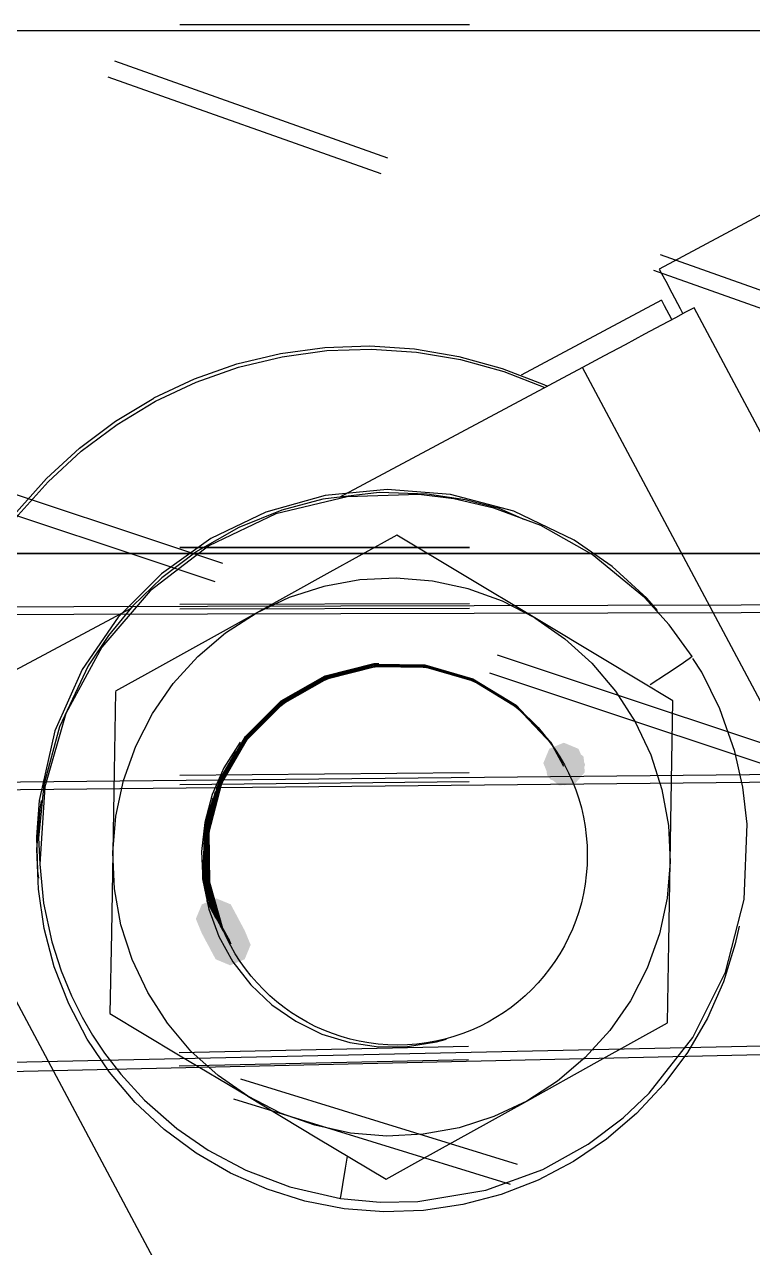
# Model space of a CAD drawing. Extents: x 3 to 592, y 5 to 207.
# Drawn here: x 76.96 to 80.15, y 44.4 to 49.77 of the extents above; entities that cross this region are included whole.
import ezdxf

# ---------------------------------------------------------------- set-up
doc = ezdxf.new("R2010")
doc.units = 0
doc.layers.get('0').update_dxf_attribs({"linetype": 'CONTINUOUS'})

msp = doc.modelspace()

# ---------------------------------------------------------------- hatches: boundary and pattern name
h = msp.add_hatch(color=7)
h.dxf.hatch_style = 2
h.paths.add_polyline_path([(79.387951, 46.592), (79.41419, 46.52839), (79.387951, 46.46478), (79.324341, 46.438541), (79.260731, 46.46478), (79.234139, 46.528743), (79.260378, 46.592353), (79.323988, 46.618592)])
h = msp.add_hatch(color=7)
h.dxf.hatch_style = 2
h.paths.add_polyline_path([(79.387951, 46.592), (79.41419, 46.52839), (79.387951, 46.46478), (79.324341, 46.438541), (79.260731, 46.46478), (79.234139, 46.528743), (79.260378, 46.592353), (79.323988, 46.618592)])
h = msp.add_hatch(color=7)
h.dxf.hatch_style = 2
h.paths.add_polyline_path([(79.38975, 46.588684), (79.41599, 46.525074), (79.38975, 46.461464), (79.32614, 46.435225), (79.26253, 46.461464), (79.235938, 46.525427), (79.262177, 46.589037), (79.325788, 46.615276)])
h = msp.add_hatch(color=7)
h.dxf.hatch_style = 2
h.paths.add_polyline_path([(79.38975, 46.588684), (79.41599, 46.525074), (79.38975, 46.461464), (79.32614, 46.435225), (79.26253, 46.461464), (79.235938, 46.525427), (79.262177, 46.589037), (79.325788, 46.615276)])
h = msp.add_hatch(color=7)
h.dxf.hatch_style = 2
h.paths.add_polyline_path([(79.391514, 46.585333), (79.417754, 46.521723), (79.391514, 46.458113), (79.327904, 46.431873), (79.264294, 46.458113), (79.237702, 46.522076), (79.263941, 46.585686), (79.327551, 46.611925)])
h = msp.add_hatch(color=7)
h.dxf.hatch_style = 2
h.paths.add_polyline_path([(79.391514, 46.585333), (79.417754, 46.521723), (79.391514, 46.458113), (79.327904, 46.431873), (79.264294, 46.458113), (79.237702, 46.522076), (79.263941, 46.585686), (79.327551, 46.611925)])
h = msp.add_hatch(color=7)
h.dxf.hatch_style = 2
h.paths.add_polyline_path([(79.411046, 46.557014), (79.415824, 46.488371), (79.370816, 46.436323), (79.302172, 46.431545), (79.250124, 46.476553), (79.244288, 46.547313), (79.289296, 46.599362), (79.35794, 46.604139)])
h = msp.add_hatch(color=7)
h.dxf.hatch_style = 2
h.paths.add_polyline_path([(79.411046, 46.557014), (79.415824, 46.488371), (79.370816, 46.436323), (79.302172, 46.431545), (79.250124, 46.476553), (79.244288, 46.547313), (79.289296, 46.599362), (79.35794, 46.604139)])
h = msp.add_hatch(color=7)
h.dxf.hatch_style = 2
h.paths.add_polyline_path([(77.735814, 45.782367), (77.709575, 45.845977), (77.735814, 45.909587), (77.799424, 45.935826), (77.863034, 45.909587), (77.889626, 45.845624), (77.863387, 45.782014), (77.799777, 45.755775)])
h = msp.add_hatch(color=7)
h.dxf.hatch_style = 2
h.paths.add_polyline_path([(77.735814, 45.782367), (77.709575, 45.845977), (77.735814, 45.909587), (77.799424, 45.935826), (77.863034, 45.909587), (77.889626, 45.845624), (77.863387, 45.782014), (77.799777, 45.755775)])
h = msp.add_hatch(color=7)
h.dxf.hatch_style = 2
h.paths.add_polyline_path([(77.737578, 45.779015), (77.711338, 45.842626), (77.737578, 45.906236), (77.801188, 45.932475), (77.864798, 45.906236), (77.89139, 45.842273), (77.865151, 45.778663), (77.801541, 45.752423)])
h = msp.add_hatch(color=7)
h.dxf.hatch_style = 2
h.paths.add_polyline_path([(77.737578, 45.779015), (77.711338, 45.842626), (77.737578, 45.906236), (77.801188, 45.932475), (77.864798, 45.906236), (77.89139, 45.842273), (77.865151, 45.778663), (77.801541, 45.752423)])
h = msp.add_hatch(color=7)
h.dxf.hatch_style = 2
h.paths.add_polyline_path([(77.739377, 45.775699), (77.713138, 45.839309), (77.739377, 45.90292), (77.802987, 45.929159), (77.866597, 45.90292), (77.893189, 45.838957), (77.86695, 45.775347), (77.80334, 45.749107)])
h = msp.add_hatch(color=7)
h.dxf.hatch_style = 2
h.paths.add_polyline_path([(77.739377, 45.775699), (77.713138, 45.839309), (77.739377, 45.90292), (77.802987, 45.929159), (77.866597, 45.90292), (77.893189, 45.838957), (77.86695, 45.775347), (77.80334, 45.749107)])
h = msp.add_hatch(color=7)
h.dxf.hatch_style = 2
h.paths.add_polyline_path([(77.741141, 45.772348), (77.714901, 45.835958), (77.741141, 45.899568), (77.804751, 45.925807), (77.868361, 45.899568), (77.894953, 45.835605), (77.868714, 45.771995), (77.805104, 45.745756)])
h = msp.add_hatch(color=7)
h.dxf.hatch_style = 2
h.paths.add_polyline_path([(77.741141, 45.772348), (77.714901, 45.835958), (77.741141, 45.899568), (77.804751, 45.925807), (77.868361, 45.899568), (77.894953, 45.835605), (77.868714, 45.771995), (77.805104, 45.745756)])
h = msp.add_hatch(color=7)
h.dxf.hatch_style = 2
h.paths.add_polyline_path([(77.742905, 45.769032), (77.716665, 45.832642), (77.742905, 45.896252), (77.806515, 45.922491), (77.870125, 45.896252), (77.896717, 45.832289), (77.870478, 45.768679), (77.806867, 45.74244)])
h = msp.add_hatch(color=7)
h.dxf.hatch_style = 2
h.paths.add_polyline_path([(77.742905, 45.769032), (77.716665, 45.832642), (77.742905, 45.896252), (77.806515, 45.922491), (77.870125, 45.896252), (77.896717, 45.832289), (77.870478, 45.768679), (77.806867, 45.74244)])
h = msp.add_hatch(color=7)
h.dxf.hatch_style = 2
h.paths.add_polyline_path([(77.744704, 45.76568), (77.718465, 45.829291), (77.744704, 45.892901), (77.808314, 45.91914), (77.871924, 45.892901), (77.898516, 45.828938), (77.872277, 45.765328), (77.808667, 45.739088)])
h = msp.add_hatch(color=7)
h.dxf.hatch_style = 2
h.paths.add_polyline_path([(77.744704, 45.76568), (77.718465, 45.829291), (77.744704, 45.892901), (77.808314, 45.91914), (77.871924, 45.892901), (77.898516, 45.828938), (77.872277, 45.765328), (77.808667, 45.739088)])
h = msp.add_hatch(color=7)
h.dxf.hatch_style = 2
h.paths.add_polyline_path([(77.746468, 45.762364), (77.720228, 45.825974), (77.746468, 45.889585), (77.810078, 45.915824), (77.873688, 45.889585), (77.90028, 45.825622), (77.874041, 45.762012), (77.810431, 45.735772)])
h = msp.add_hatch(color=7)
h.dxf.hatch_style = 2
h.paths.add_polyline_path([(77.746468, 45.762364), (77.720228, 45.825974), (77.746468, 45.889585), (77.810078, 45.915824), (77.873688, 45.889585), (77.90028, 45.825622), (77.874041, 45.762012), (77.810431, 45.735772)])
h = msp.add_hatch(color=7)
h.dxf.hatch_style = 2
h.paths.add_polyline_path([(77.748267, 45.759013), (77.722028, 45.822623), (77.748267, 45.886233), (77.811877, 45.912472), (77.875487, 45.886233), (77.902079, 45.82227), (77.87584, 45.75866), (77.81223, 45.732421)])
h = msp.add_hatch(color=7)
h.dxf.hatch_style = 2
h.paths.add_polyline_path([(77.748267, 45.759013), (77.722028, 45.822623), (77.748267, 45.886233), (77.811877, 45.912472), (77.875487, 45.886233), (77.902079, 45.82227), (77.87584, 45.75866), (77.81223, 45.732421)])
h = msp.add_hatch(color=7)
h.dxf.hatch_style = 2
h.paths.add_polyline_path([(77.750031, 45.755697), (77.723791, 45.819307), (77.750031, 45.882917), (77.813641, 45.909156), (77.877251, 45.882917), (77.903843, 45.818954), (77.877604, 45.755344), (77.813994, 45.729105)])
h = msp.add_hatch(color=7)
h.dxf.hatch_style = 2
h.paths.add_polyline_path([(77.750031, 45.755697), (77.723791, 45.819307), (77.750031, 45.882917), (77.813641, 45.909156), (77.877251, 45.882917), (77.903843, 45.818954), (77.877604, 45.755344), (77.813994, 45.729105)])
h = msp.add_hatch(color=7)
h.dxf.hatch_style = 2
h.paths.add_polyline_path([(77.751795, 45.752345), (77.725555, 45.815956), (77.751795, 45.879566), (77.815405, 45.905805), (77.879015, 45.879566), (77.905607, 45.815603), (77.879368, 45.751993), (77.815758, 45.725753)])
h = msp.add_hatch(color=7)
h.dxf.hatch_style = 2
h.paths.add_polyline_path([(77.751795, 45.752345), (77.725555, 45.815956), (77.751795, 45.879566), (77.815405, 45.905805), (77.879015, 45.879566), (77.905607, 45.815603), (77.879368, 45.751993), (77.815758, 45.725753)])
h = msp.add_hatch(color=7)
h.dxf.hatch_style = 2
h.paths.add_polyline_path([(77.753594, 45.749029), (77.727355, 45.812639), (77.753594, 45.87625), (77.817204, 45.902489), (77.880814, 45.87625), (77.907406, 45.812287), (77.881167, 45.748677), (77.817557, 45.722437)])
h = msp.add_hatch(color=7)
h.dxf.hatch_style = 2
h.paths.add_polyline_path([(77.753594, 45.749029), (77.727355, 45.812639), (77.753594, 45.87625), (77.817204, 45.902489), (77.880814, 45.87625), (77.907406, 45.812287), (77.881167, 45.748677), (77.817557, 45.722437)])
h = msp.add_hatch(color=7)
h.dxf.hatch_style = 2
h.paths.add_polyline_path([(77.755358, 45.745678), (77.729118, 45.809288), (77.755358, 45.872898), (77.818968, 45.899137), (77.882578, 45.872898), (77.90917, 45.808935), (77.882931, 45.745325), (77.819321, 45.719086)])
h = msp.add_hatch(color=7)
h.dxf.hatch_style = 2
h.paths.add_polyline_path([(77.755358, 45.745678), (77.729118, 45.809288), (77.755358, 45.872898), (77.818968, 45.899137), (77.882578, 45.872898), (77.90917, 45.808935), (77.882931, 45.745325), (77.819321, 45.719086)])
h = msp.add_hatch(color=7)
h.dxf.hatch_style = 2
h.paths.add_polyline_path([(77.757157, 45.742362), (77.730918, 45.805972), (77.757157, 45.869582), (77.820767, 45.895821), (77.884377, 45.869582), (77.910969, 45.805619), (77.88473, 45.742009), (77.82112, 45.71577)])
h = msp.add_hatch(color=7)
h.dxf.hatch_style = 2
h.paths.add_polyline_path([(77.757157, 45.742362), (77.730918, 45.805972), (77.757157, 45.869582), (77.820767, 45.895821), (77.884377, 45.869582), (77.910969, 45.805619), (77.88473, 45.742009), (77.82112, 45.71577)])
h = msp.add_hatch(color=7)
h.dxf.hatch_style = 2
h.paths.add_polyline_path([(77.758921, 45.739046), (77.732681, 45.802656), (77.758921, 45.866266), (77.822531, 45.892505), (77.886141, 45.866266), (77.912733, 45.802303), (77.886494, 45.738693), (77.822884, 45.712454)])
h = msp.add_hatch(color=7)
h.dxf.hatch_style = 2
h.paths.add_polyline_path([(77.758921, 45.739046), (77.732681, 45.802656), (77.758921, 45.866266), (77.822531, 45.892505), (77.886141, 45.866266), (77.912733, 45.802303), (77.886494, 45.738693), (77.822884, 45.712454)])
h = msp.add_hatch(color=7)
h.dxf.hatch_style = 2
h.paths.add_polyline_path([(77.760685, 45.735694), (77.734445, 45.799304), (77.760685, 45.862915), (77.824295, 45.889154), (77.887905, 45.862915), (77.914497, 45.798952), (77.888258, 45.735342), (77.824648, 45.709102)])
h = msp.add_hatch(color=7)
h.dxf.hatch_style = 2
h.paths.add_polyline_path([(77.760685, 45.735694), (77.734445, 45.799304), (77.760685, 45.862915), (77.824295, 45.889154), (77.887905, 45.862915), (77.914497, 45.798952), (77.888258, 45.735342), (77.824648, 45.709102)])
h = msp.add_hatch(color=7)
h.dxf.hatch_style = 2
h.paths.add_polyline_path([(77.762484, 45.732378), (77.736245, 45.795988), (77.762484, 45.859598), (77.826094, 45.885838), (77.889704, 45.859598), (77.916296, 45.795636), (77.890057, 45.732025), (77.826447, 45.705786)])
h = msp.add_hatch(color=7)
h.dxf.hatch_style = 2
h.paths.add_polyline_path([(77.762484, 45.732378), (77.736245, 45.795988), (77.762484, 45.859598), (77.826094, 45.885838), (77.889704, 45.859598), (77.916296, 45.795636), (77.890057, 45.732025), (77.826447, 45.705786)])
h = msp.add_hatch(color=7)
h.dxf.hatch_style = 2
h.paths.add_polyline_path([(77.764248, 45.729027), (77.738008, 45.792637), (77.764248, 45.856247), (77.827858, 45.882486), (77.891468, 45.856247), (77.91806, 45.792284), (77.891821, 45.728674), (77.828211, 45.702435)])
h = msp.add_hatch(color=7)
h.dxf.hatch_style = 2
h.paths.add_polyline_path([(77.764248, 45.729027), (77.738008, 45.792637), (77.764248, 45.856247), (77.827858, 45.882486), (77.891468, 45.856247), (77.91806, 45.792284), (77.891821, 45.728674), (77.828211, 45.702435)])
h = msp.add_hatch(color=7)
h.dxf.hatch_style = 2
h.paths.add_polyline_path([(77.766012, 45.725711), (77.739772, 45.789321), (77.766012, 45.852931), (77.829622, 45.87917), (77.893232, 45.852931), (77.919824, 45.788968), (77.893585, 45.725358), (77.829974, 45.699119)])
h = msp.add_hatch(color=7)
h.dxf.hatch_style = 2
h.paths.add_polyline_path([(77.766012, 45.725711), (77.739772, 45.789321), (77.766012, 45.852931), (77.829622, 45.87917), (77.893232, 45.852931), (77.919824, 45.788968), (77.893585, 45.725358), (77.829974, 45.699119)])
h = msp.add_hatch(color=7)
h.dxf.hatch_style = 2
h.paths.add_polyline_path([(77.767811, 45.722359), (77.741571, 45.785969), (77.767811, 45.84958), (77.831421, 45.875819), (77.895031, 45.84958), (77.921623, 45.785617), (77.895384, 45.722007), (77.831774, 45.695767)])
h = msp.add_hatch(color=7)
h.dxf.hatch_style = 2
h.paths.add_polyline_path([(77.767811, 45.722359), (77.741571, 45.785969), (77.767811, 45.84958), (77.831421, 45.875819), (77.895031, 45.84958), (77.921623, 45.785617), (77.895384, 45.722007), (77.831774, 45.695767)])
h = msp.add_hatch(color=7)
h.dxf.hatch_style = 2
h.paths.add_polyline_path([(77.769575, 45.719043), (77.743335, 45.782653), (77.769575, 45.846263), (77.833185, 45.872503), (77.896795, 45.846263), (77.923387, 45.782301), (77.897148, 45.71869), (77.833538, 45.692451)])
h = msp.add_hatch(color=7)
h.dxf.hatch_style = 2
h.paths.add_polyline_path([(77.769575, 45.719043), (77.743335, 45.782653), (77.769575, 45.846263), (77.833185, 45.872503), (77.896795, 45.846263), (77.923387, 45.782301), (77.897148, 45.71869), (77.833538, 45.692451)])
h = msp.add_hatch(color=7)
h.dxf.hatch_style = 2
h.paths.add_polyline_path([(77.771374, 45.715692), (77.745135, 45.779302), (77.771374, 45.842912), (77.834984, 45.869151), (77.898594, 45.842912), (77.925186, 45.778949), (77.898947, 45.715339), (77.835337, 45.6891)])
h = msp.add_hatch(color=7)
h.dxf.hatch_style = 2
h.paths.add_polyline_path([(77.771374, 45.715692), (77.745135, 45.779302), (77.771374, 45.842912), (77.834984, 45.869151), (77.898594, 45.842912), (77.925186, 45.778949), (77.898947, 45.715339), (77.835337, 45.6891)])
h = msp.add_hatch(color=7)
h.dxf.hatch_style = 2
h.paths.add_polyline_path([(77.773138, 45.712376), (77.746898, 45.775986), (77.773138, 45.839596), (77.836748, 45.865835), (77.900358, 45.839596), (77.92695, 45.775633), (77.900711, 45.712023), (77.837101, 45.685784)])
h = msp.add_hatch(color=7)
h.dxf.hatch_style = 2
h.paths.add_polyline_path([(77.773138, 45.712376), (77.746898, 45.775986), (77.773138, 45.839596), (77.836748, 45.865835), (77.900358, 45.839596), (77.92695, 45.775633), (77.900711, 45.712023), (77.837101, 45.685784)])
h = msp.add_hatch(color=7)
h.dxf.hatch_style = 2
h.paths.add_polyline_path([(77.774937, 45.709024), (77.748698, 45.772634), (77.774937, 45.836245), (77.838547, 45.862484), (77.902157, 45.836245), (77.928749, 45.772282), (77.90251, 45.708672), (77.8389, 45.682432)])
h = msp.add_hatch(color=7)
h.dxf.hatch_style = 2
h.paths.add_polyline_path([(77.774937, 45.709024), (77.748698, 45.772634), (77.774937, 45.836245), (77.838547, 45.862484), (77.902157, 45.836245), (77.928749, 45.772282), (77.90251, 45.708672), (77.8389, 45.682432)])
h = msp.add_hatch(color=7)
h.dxf.hatch_style = 2
h.paths.add_polyline_path([(77.776701, 45.705708), (77.750461, 45.769318), (77.776701, 45.832928), (77.840311, 45.859168), (77.903921, 45.832928), (77.930513, 45.768966), (77.904274, 45.705355), (77.840664, 45.679116)])
h = msp.add_hatch(color=7)
h.dxf.hatch_style = 2
h.paths.add_polyline_path([(77.776701, 45.705708), (77.750461, 45.769318), (77.776701, 45.832928), (77.840311, 45.859168), (77.903921, 45.832928), (77.930513, 45.768966), (77.904274, 45.705355), (77.840664, 45.679116)])
h = msp.add_hatch(color=7)
h.dxf.hatch_style = 2
h.paths.add_polyline_path([(77.7785, 45.702357), (77.752261, 45.765967), (77.7785, 45.829577), (77.84211, 45.855816), (77.90572, 45.829577), (77.932312, 45.765614), (77.906073, 45.702004), (77.842463, 45.675765)])
h = msp.add_hatch(color=7)
h.dxf.hatch_style = 2
h.paths.add_polyline_path([(77.7785, 45.702357), (77.752261, 45.765967), (77.7785, 45.829577), (77.84211, 45.855816), (77.90572, 45.829577), (77.932312, 45.765614), (77.906073, 45.702004), (77.842463, 45.675765)])
h = msp.add_hatch(color=7)
h.dxf.hatch_style = 2
h.paths.add_polyline_path([(77.780264, 45.699041), (77.754025, 45.762651), (77.780264, 45.826261), (77.843874, 45.8525), (77.907484, 45.826261), (77.934076, 45.762298), (77.907837, 45.698688), (77.844227, 45.672449)])
h = msp.add_hatch(color=7)
h.dxf.hatch_style = 2
h.paths.add_polyline_path([(77.780264, 45.699041), (77.754025, 45.762651), (77.780264, 45.826261), (77.843874, 45.8525), (77.907484, 45.826261), (77.934076, 45.762298), (77.907837, 45.698688), (77.844227, 45.672449)])
h = msp.add_hatch(color=7)
h.dxf.hatch_style = 2
h.paths.add_polyline_path([(77.782028, 45.695725), (77.755788, 45.759335), (77.782028, 45.822945), (77.845638, 45.849184), (77.909248, 45.822945), (77.93584, 45.758982), (77.909601, 45.695372), (77.845991, 45.669133)])
h = msp.add_hatch(color=7)
h.dxf.hatch_style = 2
h.paths.add_polyline_path([(77.782028, 45.695725), (77.755788, 45.759335), (77.782028, 45.822945), (77.845638, 45.849184), (77.909248, 45.822945), (77.93584, 45.758982), (77.909601, 45.695372), (77.845991, 45.669133)])
h = msp.add_hatch(color=7)
h.dxf.hatch_style = 2
h.paths.add_polyline_path([(77.783792, 45.692373), (77.757552, 45.755983), (77.783792, 45.819593), (77.847402, 45.845833), (77.911012, 45.819593), (77.937604, 45.755631), (77.911365, 45.69202), (77.847754, 45.665781)])
h = msp.add_hatch(color=7)
h.dxf.hatch_style = 2
h.paths.add_polyline_path([(77.783792, 45.692373), (77.757552, 45.755983), (77.783792, 45.819593), (77.847402, 45.845833), (77.911012, 45.819593), (77.937604, 45.755631), (77.911365, 45.69202), (77.847754, 45.665781)])
h = msp.add_hatch(color=7)
h.dxf.hatch_style = 2
h.paths.add_polyline_path([(77.785591, 45.689057), (77.759351, 45.752667), (77.785591, 45.816277), (77.849201, 45.842517), (77.912811, 45.816277), (77.939403, 45.752314), (77.913164, 45.688704), (77.849554, 45.662465)])
h = msp.add_hatch(color=7)
h.dxf.hatch_style = 2
h.paths.add_polyline_path([(77.785591, 45.689057), (77.759351, 45.752667), (77.785591, 45.816277), (77.849201, 45.842517), (77.912811, 45.816277), (77.939403, 45.752314), (77.913164, 45.688704), (77.849554, 45.662465)])
h = msp.add_hatch(color=7)
h.dxf.hatch_style = 2
h.paths.add_polyline_path([(77.787355, 45.685706), (77.761115, 45.749316), (77.787355, 45.812926), (77.850965, 45.839165), (77.914575, 45.812926), (77.941167, 45.748963), (77.914928, 45.685353), (77.851318, 45.659114)])
h = msp.add_hatch(color=7)
h.dxf.hatch_style = 2
h.paths.add_polyline_path([(77.787355, 45.685706), (77.761115, 45.749316), (77.787355, 45.812926), (77.850965, 45.839165), (77.914575, 45.812926), (77.941167, 45.748963), (77.914928, 45.685353), (77.851318, 45.659114)])
h = msp.add_hatch(color=7)
h.dxf.hatch_style = 2
h.paths.add_polyline_path([(77.789154, 45.68239), (77.762915, 45.746), (77.789154, 45.80961), (77.852764, 45.835849), (77.916374, 45.80961), (77.942966, 45.745647), (77.916727, 45.682037), (77.853117, 45.655798)])
h = msp.add_hatch(color=7)
h.dxf.hatch_style = 2
h.paths.add_polyline_path([(77.789154, 45.68239), (77.762915, 45.746), (77.789154, 45.80961), (77.852764, 45.835849), (77.916374, 45.80961), (77.942966, 45.745647), (77.916727, 45.682037), (77.853117, 45.655798)])
h = msp.add_hatch(color=7)
h.dxf.hatch_style = 2
h.paths.add_polyline_path([(77.790918, 45.679038), (77.764678, 45.742648), (77.790918, 45.806258), (77.854528, 45.832498), (77.918138, 45.806258), (77.94473, 45.742296), (77.918491, 45.678685), (77.854881, 45.652446)])
h = msp.add_hatch(color=7)
h.dxf.hatch_style = 2
h.paths.add_polyline_path([(77.790918, 45.679038), (77.764678, 45.742648), (77.790918, 45.806258), (77.854528, 45.832498), (77.918138, 45.806258), (77.94473, 45.742296), (77.918491, 45.678685), (77.854881, 45.652446)])
h = msp.add_hatch(color=7)
h.dxf.hatch_style = 2
h.paths.add_polyline_path([(77.792682, 45.675722), (77.766442, 45.739332), (77.792682, 45.802942), (77.856292, 45.829182), (77.919902, 45.802942), (77.946494, 45.738979), (77.920255, 45.675369), (77.856644, 45.64913)])
h = msp.add_hatch(color=7)
h.dxf.hatch_style = 2
h.paths.add_polyline_path([(77.792682, 45.675722), (77.766442, 45.739332), (77.792682, 45.802942), (77.856292, 45.829182), (77.919902, 45.802942), (77.946494, 45.738979), (77.920255, 45.675369), (77.856644, 45.64913)])
h = msp.add_hatch(color=7)
h.dxf.hatch_style = 2
h.paths.add_polyline_path([(77.794481, 45.672406), (77.768241, 45.736016), (77.794481, 45.799626), (77.858091, 45.825865), (77.921701, 45.799626), (77.948293, 45.735663), (77.922054, 45.672053), (77.858444, 45.645814)])
h = msp.add_hatch(color=7)
h.dxf.hatch_style = 2
h.paths.add_polyline_path([(77.794481, 45.672406), (77.768241, 45.736016), (77.794481, 45.799626), (77.858091, 45.825865), (77.921701, 45.799626), (77.948293, 45.735663), (77.922054, 45.672053), (77.858444, 45.645814)])
h = msp.add_hatch(color=7)
h.dxf.hatch_style = 2
h.paths.add_polyline_path([(77.796245, 45.669055), (77.770005, 45.732665), (77.796245, 45.796275), (77.859855, 45.822514), (77.923465, 45.796275), (77.950057, 45.732312), (77.923818, 45.668702), (77.860208, 45.642463)])
h = msp.add_hatch(color=7)
h.dxf.hatch_style = 2
h.paths.add_polyline_path([(77.796245, 45.669055), (77.770005, 45.732665), (77.796245, 45.796275), (77.859855, 45.822514), (77.923465, 45.796275), (77.950057, 45.732312), (77.923818, 45.668702), (77.860208, 45.642463)])

# ---------------------------------------------------------------- linework, layer by layer
at = {"color": 7}
for points in [[(43.215278, 49.741667), (85.372222, 49.741667)], [(77.639757, 49.768125), (78.909757, 49.768125)], [(77.639757, 49.768125), (78.909757, 49.768125)], [(77.639757, 49.768125), (78.909757, 49.768125)], [(77.639757, 49.768125), (78.909757, 49.768125)], [(77.353131, 49.608188), (78.55015, 49.183871)], [(77.353131, 49.608188), (78.55015, 49.183871)], [(78.522203, 49.113288), (77.325184, 49.537606)], [(78.522203, 49.113288), (77.325184, 49.537606)], [(80.220361, 48.950386), (79.742347, 48.695328)], [(80.220361, 48.950386), (79.742347, 48.695328)], [(79.747169, 48.759553), (84.671182, 47.014095)], [(79.747169, 48.759553), (84.671182, 47.014095)], [(84.64296, 46.94361), (79.719222, 48.68897)], [(84.64296, 46.94361), (79.719222, 48.68897)], [(79.742453, 48.695434), (79.752684, 48.676384), (79.771028, 48.641811), (79.798545, 48.590659), (79.834176, 48.523278), (79.846876, 48.499289)], [(79.742453, 48.695434), (79.752684, 48.676384), (79.771028, 48.641811), (79.798545, 48.590659), (79.834176, 48.523278), (79.846876, 48.499289)], [(79.752261, 48.55905), (79.136311, 48.230261)], [(79.752261, 48.55905), (79.136311, 48.230261)], [(79.752261, 48.55905), (79.764961, 48.535414), (79.784716, 48.498372), (79.798122, 48.473325)], [(79.752261, 48.55905), (79.764961, 48.535414), (79.784716, 48.498372), (79.798122, 48.473325)], [(79.896053, 48.525571), (79.858658, 48.505816), (79.813503, 48.481474), (79.752472, 48.449018), (79.678389, 48.409507), (79.593369, 48.363999), (79.501647, 48.314963), (79.406044, 48.264163)], [(79.896053, 48.525571), (79.858658, 48.505816), (79.813503, 48.481474), (79.752472, 48.449018), (79.678389, 48.409507), (79.593369, 48.363999), (79.501647, 48.314963), (79.406044, 48.264163)], [(81.726511, 45.094419), (79.895947, 48.525536)], [(81.726511, 45.094419), (79.895947, 48.525536)], [(77.525351, 48.130178), (77.703504, 48.214139), (77.889417, 48.279403), (78.080976, 48.325617), (78.276062, 48.352075), (78.472912, 48.358778), (78.669409, 48.345725), (78.863437, 48.312564), (79.053231, 48.26), (79.237029, 48.188739), (79.251845, 48.181683)], [(77.525351, 48.130178), (77.703504, 48.214139), (77.889417, 48.279403), (78.080976, 48.325617), (78.276062, 48.352075), (78.472912, 48.358778), (78.669409, 48.345725), (78.863437, 48.312564), (79.053231, 48.26), (79.237029, 48.188739), (79.251845, 48.181683)], [(77.532936, 48.11589), (77.711088, 48.199851), (77.897002, 48.265115), (78.088561, 48.311329), (78.283647, 48.337787), (78.480497, 48.34449), (78.676994, 48.331437), (78.871022, 48.298276), (79.060816, 48.245712), (79.240733, 48.175862)], [(77.532936, 48.11589), (77.711088, 48.199851), (77.897002, 48.265115), (78.088561, 48.311329), (78.283647, 48.337787), (78.480497, 48.34449), (78.676994, 48.331437), (78.871022, 48.298276), (79.060816, 48.245712), (79.240733, 48.175862)], [(79.405868, 48.264057), (78.33801, 47.694321)], [(79.405868, 48.264057), (78.33801, 47.694321)], [(81.236326, 44.832905), (79.405762, 48.264022)], [(81.236326, 44.832905), (79.405762, 48.264022)], [(76.520993, 46.725029), (76.523815, 46.741256), (76.566501, 46.933167), (76.62859, 47.12014), (76.709376, 47.300056), (76.807801, 47.470448), (76.922806, 47.630256), (77.053687, 47.777365), (77.198679, 47.910715), (77.35637, 48.028895), (77.525351, 48.130143)], [(76.520993, 46.725029), (76.523815, 46.741256), (76.566501, 46.933167), (76.62859, 47.12014), (76.709376, 47.300056), (76.807801, 47.470448), (76.922806, 47.630256), (77.053687, 47.777365), (77.198679, 47.910715), (77.35637, 48.028895), (77.525351, 48.130143)], [(76.531964, 46.730885), (76.574297, 46.918915), (76.636386, 47.105887), (76.716819, 47.285451), (76.815244, 47.456196), (76.930603, 47.616004), (77.061483, 47.763112), (77.206475, 47.896462), (77.364167, 48.014643), (77.532794, 48.11589)], [(76.531964, 46.730885), (76.574297, 46.918915), (76.636386, 47.105887), (76.716819, 47.285451), (76.815244, 47.456196), (76.930603, 47.616004), (77.061483, 47.763112), (77.206475, 47.896462), (77.364167, 48.014643), (77.532794, 48.11589)], [(76.621681, 47.806396), (77.826697, 47.405353)], [(76.621681, 47.806396), (77.826697, 47.405353)], [(77.794474, 47.324043), (76.589457, 47.725086)], [(77.794474, 47.324043), (76.589457, 47.725086)], [(79.734445, 47.198633), (79.688937, 47.252255), (79.535831, 47.391249), (79.369673, 47.506255), (79.104031, 47.633255), (78.827454, 47.706986), (78.549112, 47.728858), (78.27712, 47.702047), (78.017123, 47.629374), (77.775823, 47.514016), (77.558512, 47.359499), (77.369423, 47.168647), (77.211379, 46.939694), (77.091434, 46.67123), (77.02229, 46.365724), (77.011001, 46.205211), (77.015587, 46.054927), (77.01982, 46.024941)], [(79.734445, 47.198633), (79.688937, 47.252255), (79.535831, 47.391249), (79.369673, 47.506255), (79.104031, 47.633255), (78.827454, 47.706986), (78.549112, 47.728858), (78.27712, 47.702047), (78.017123, 47.629374), (77.775823, 47.514016), (77.558512, 47.359499), (77.369423, 47.168647), (77.211379, 46.939694), (77.091434, 46.67123), (77.02229, 46.365724), (77.011001, 46.205211), (77.015587, 46.054927), (77.01982, 46.024941)], [(79.887233, 46.996491), (79.786692, 47.135133), (79.678036, 47.25543), (79.449083, 47.444166), (79.223306, 47.570461), (79.016931, 47.647366), (78.841247, 47.687936), (78.687789, 47.706633), (78.373817, 47.696755), (78.060903, 47.621966), (77.767039, 47.482266), (77.508806, 47.284711), (77.296786, 47.037061), (77.139447, 46.746372), (77.046314, 46.425344), (77.024442, 46.085972), (77.041728, 45.914522), (77.078064, 45.744836), (77.118986, 45.618188), (77.164142, 45.508122), (77.211061, 45.414636), (77.256569, 45.336319), (77.308781, 45.257297), (77.380042, 45.164516), (77.483758, 45.051627), (77.626633, 44.926391), (77.763864, 44.832199), (77.928611, 44.744005), (78.122286, 44.670627), (78.343831, 44.62018)], [(79.887233, 46.996491), (79.786692, 47.135133), (79.678036, 47.25543), (79.449083, 47.444166), (79.223306, 47.570461), (79.016931, 47.647366), (78.841247, 47.687936), (78.687789, 47.706633), (78.373817, 47.696755), (78.060903, 47.621966), (77.767039, 47.482266), (77.508806, 47.284711), (77.296786, 47.037061), (77.139447, 46.746372), (77.046314, 46.425344), (77.024442, 46.085972), (77.041728, 45.914522), (77.078064, 45.744836), (77.118986, 45.618188), (77.164142, 45.508122), (77.211061, 45.414636), (77.256569, 45.336319), (77.308781, 45.257297), (77.380042, 45.164516), (77.483758, 45.051627), (77.626633, 44.926391), (77.763864, 44.832199), (77.928611, 44.744005), (78.122286, 44.670627), (78.343831, 44.62018)], [(79.153067, 47.596637), (79.040179, 47.64532), (78.891306, 47.683773), (78.72409, 47.709173), (78.514187, 47.71517), (78.26689, 47.685889), (78.086267, 47.637912), (77.898237, 47.561712), (77.708795, 47.453409)], [(79.153067, 47.596637), (79.040179, 47.64532), (78.891306, 47.683773), (78.72409, 47.709173), (78.514187, 47.71517), (78.26689, 47.685889), (78.086267, 47.637912), (77.898237, 47.561712), (77.708795, 47.453409)], [(78.591833, 47.529221), (78.284564, 47.358476), (77.974472, 47.186674)], [(78.591833, 47.529221), (78.284564, 47.358476), (77.974472, 47.186674)], [(79.197412, 47.165754), (78.894728, 47.347434), (78.591692, 47.529115)], [(79.197412, 47.165754), (78.894728, 47.347434), (78.591692, 47.529115)], [(78.90958, 47.473764), (77.63958, 47.473764)], [(78.90958, 47.473764), (77.63958, 47.473764)], [(78.90958, 47.473764), (77.63958, 47.473764)], [(78.90958, 47.473764), (77.63958, 47.473764)], [(77.639757, 47.476445), (78.909757, 47.476445)], [(77.639757, 47.476445), (78.909757, 47.476445)], [(77.639757, 47.476445), (78.909757, 47.476445)], [(77.639757, 47.476445), (78.909757, 47.476445)], [(43.215278, 47.448611), (85.372222, 47.448611)], [(85.372222, 47.448611), (43.215278, 47.448611)], [(77.708936, 47.453409), (77.56077, 47.340873), (77.433064, 47.218106), (77.32582, 47.088284), (77.23692, 46.955287), (77.110978, 46.688234), (77.043245, 46.433528), (77.019961, 46.201048), (77.024547, 46.087806)], [(77.708936, 47.453409), (77.56077, 47.340873), (77.433064, 47.218106), (77.32582, 47.088284), (77.23692, 46.955287), (77.110978, 46.688234), (77.043245, 46.433528), (77.019961, 46.201048), (77.024547, 46.087806)], [(79.197412, 47.165754), (79.055242, 47.238779), (78.904606, 47.293107), (78.747973, 47.326973), (78.588517, 47.340026), (78.428709, 47.332265), (78.27137, 47.30369), (78.11897, 47.254654), (77.974331, 47.186568)], [(79.197412, 47.165754), (79.055242, 47.238779), (78.904606, 47.293107), (78.747973, 47.326973), (78.588517, 47.340026), (78.428709, 47.332265), (78.27137, 47.30369), (78.11897, 47.254654), (77.974331, 47.186568)], [(43.215278, 47.131111), (85.372222, 47.236944)], [(85.372222, 47.201667), (43.215278, 47.095833)], [(77.423716, 47.206641), (76.317757, 46.616796)], [(77.423716, 47.206641), (76.317757, 46.616796)], [(78.909602, 47.207499), (77.639606, 47.204237)], [(78.909602, 47.207499), (77.639606, 47.204237)], [(78.909602, 47.207499), (77.639606, 47.204237)], [(78.909602, 47.207499), (77.639606, 47.204237)], [(77.639643, 47.225721), (78.909639, 47.228983)], [(77.639643, 47.225721), (78.909639, 47.228983)], [(77.639643, 47.225721), (78.909639, 47.228983)], [(77.639643, 47.225721), (78.909639, 47.228983)], [(77.344799, 46.137654), (77.357852, 46.297109), (77.391719, 46.45339), (77.445694, 46.604026), (77.519071, 46.746548), (77.610088, 46.877781), (77.717685, 46.996315), (77.839746, 47.100031), (77.974155, 47.186462)], [(77.344799, 46.137654), (77.357852, 46.297109), (77.391719, 46.45339), (77.445694, 46.604026), (77.519071, 46.746548), (77.610088, 46.877781), (77.717685, 46.996315), (77.839746, 47.100031), (77.974155, 47.186462)], [(77.974296, 47.186497), (77.496987, 46.921561), (77.356935, 46.84395)], [(77.974296, 47.186497), (77.496987, 46.921561), (77.356935, 46.84395)], [(79.802955, 46.802322), (79.501682, 46.983297), (79.197235, 47.165683)], [(79.802955, 46.802322), (79.501682, 46.983297), (79.197235, 47.165683)], [(79.197412, 47.165754), (79.328998, 47.074737), (79.447531, 46.96714), (79.550895, 46.845079), (79.637326, 46.710318), (79.705764, 46.565679), (79.754801, 46.413279), (79.783376, 46.25594), (79.791137, 46.096132)], [(79.197412, 47.165754), (79.328998, 47.074737), (79.447531, 46.96714), (79.550895, 46.845079), (79.637326, 46.710318), (79.705764, 46.565679), (79.754801, 46.413279), (79.783376, 46.25594), (79.791137, 46.096132)], [(78.343936, 44.620286), (78.518209, 44.603705), (78.683661, 44.606527), (78.982111, 44.656622), (79.231525, 44.747639), (79.431197, 44.858764), (79.584303, 44.973769), (79.698956, 45.082072), (79.889809, 45.325489), (80.033036, 45.613002), (80.115234, 45.931561), (80.128639, 46.260703), (80.109236, 46.424039), (80.073959, 46.580672), (80.008342, 46.767291), (79.928967, 46.928158), (79.889809, 46.988483)], [(78.343936, 44.620286), (78.518209, 44.603705), (78.683661, 44.606527), (78.982111, 44.656622), (79.231525, 44.747639), (79.431197, 44.858764), (79.584303, 44.973769), (79.698956, 45.082072), (79.889809, 45.325489), (80.033036, 45.613002), (80.115234, 45.931561), (80.128639, 46.260703), (80.109236, 46.424039), (80.073959, 46.580672), (80.008342, 46.767291), (79.928967, 46.928158), (79.889809, 46.988483)], [(79.031714, 47.004311), (84.007184, 45.348419)], [(79.031714, 47.004311), (84.007184, 45.348419)], [(79.887163, 46.996491), (79.873757, 46.985908), (79.833893, 46.958744), (79.773921, 46.91888), (79.702307, 46.872313)], [(79.887163, 46.996491), (79.873757, 46.985908), (79.833893, 46.958744), (79.773921, 46.91888), (79.702307, 46.872313)], [(77.858302, 45.748787), (77.82373, 45.805937), (77.763405, 46.018662), (77.760936, 46.240206), (77.817027, 46.453989), (77.927447, 46.646253), (78.083727, 46.802181), (78.276697, 46.911542), (78.49048, 46.966223), (78.512352, 46.96587)], [(77.858302, 45.748787), (77.82373, 45.805937), (77.763405, 46.018662), (77.760936, 46.240206), (77.817027, 46.453989), (77.927447, 46.646253), (78.083727, 46.802181), (78.276697, 46.911542), (78.49048, 46.966223), (78.512352, 46.96587)], [(77.860066, 45.745435), (77.825494, 45.802585), (77.765169, 46.01531), (77.7627, 46.236855), (77.818791, 46.450638), (77.929211, 46.642902), (78.085491, 46.79883), (78.278461, 46.908191), (78.492244, 46.962871), (78.713789, 46.959696), (78.925455, 46.898313), (79.114897, 46.782602), (79.265886, 46.622088), (79.317744, 46.524721)], [(77.860066, 45.745435), (77.825494, 45.802585), (77.765169, 46.01531), (77.7627, 46.236855), (77.818791, 46.450638), (77.929211, 46.642902), (78.085491, 46.79883), (78.278461, 46.908191), (78.492244, 46.962871), (78.713789, 46.959696), (78.925455, 46.898313), (79.114897, 46.782602), (79.265886, 46.622088), (79.317744, 46.524721)], [(77.861866, 45.742119), (77.827293, 45.799269), (77.766968, 46.011994), (77.764499, 46.233539), (77.820591, 46.447322), (77.93101, 46.639586), (78.087291, 46.795514), (78.28026, 46.904875), (78.494043, 46.959555), (78.715588, 46.956028), (78.927254, 46.894997), (79.116696, 46.779286), (79.267685, 46.618772), (79.319543, 46.521405)], [(77.861866, 45.742119), (77.827293, 45.799269), (77.766968, 46.011994), (77.764499, 46.233539), (77.820591, 46.447322), (77.93101, 46.639586), (78.087291, 46.795514), (78.28026, 46.904875), (78.494043, 46.959555), (78.715588, 46.956028), (78.927254, 46.894997), (79.116696, 46.779286), (79.267685, 46.618772), (79.319543, 46.521405)], [(77.863629, 45.738803), (77.829057, 45.795953), (77.768732, 46.008678), (77.766263, 46.230222), (77.822354, 46.444006), (77.932774, 46.63627), (78.089054, 46.792197), (78.282024, 46.901559), (78.495807, 46.956239), (78.717352, 46.953064), (78.929018, 46.891681), (79.11846, 46.77597), (79.269449, 46.615456), (79.321307, 46.518089)], [(77.863629, 45.738803), (77.829057, 45.795953), (77.768732, 46.008678), (77.766263, 46.230222), (77.822354, 46.444006), (77.932774, 46.63627), (78.089054, 46.792197), (78.282024, 46.901559), (78.495807, 46.956239), (78.717352, 46.953064), (78.929018, 46.891681), (79.11846, 46.77597), (79.269449, 46.615456), (79.321307, 46.518089)], [(77.865182, 45.735875), (77.830609, 45.793025), (77.770284, 46.00575), (77.767815, 46.227294), (77.823907, 46.441078), (77.934326, 46.633342), (78.090607, 46.789269), (78.283576, 46.898631), (78.497359, 46.953311), (78.718904, 46.949783), (78.930571, 46.888753), (79.120012, 46.773042), (79.271001, 46.612528), (79.322859, 46.515161)], [(77.865182, 45.735875), (77.830609, 45.793025), (77.770284, 46.00575), (77.767815, 46.227294), (77.823907, 46.441078), (77.934326, 46.633342), (78.090607, 46.789269), (78.283576, 46.898631), (78.497359, 46.953311), (78.718904, 46.949783), (78.930571, 46.888753), (79.120012, 46.773042), (79.271001, 46.612528), (79.322859, 46.515161)], [(83.974869, 45.267139), (78.99949, 46.923)], [(83.974869, 45.267139), (78.99949, 46.923)], [(77.356794, 46.843809), (77.350796, 46.492442), (77.344799, 46.137548)], [(77.356794, 46.843809), (77.350796, 46.492442), (77.344799, 46.137548)], [(79.79096, 46.096167), (79.796958, 46.449298), (79.802955, 46.802428)], [(79.79096, 46.096167), (79.796958, 46.449298), (79.802955, 46.802428)], [(78.148286, 43.185503), (76.317722, 46.61662)], [(78.148286, 43.185503), (76.317722, 46.61662)], [(77.904093, 46.620712), (77.832479, 46.508529), (77.781326, 46.391759), (77.748518, 46.26864), (77.73476, 46.14164), (77.740757, 46.014287), (77.766157, 45.889051), (77.810254, 45.769459), (77.872343, 45.657982), (77.95066, 45.557087), (78.043087, 45.469598), (78.148215, 45.396926), (78.262868, 45.341187), (78.384929, 45.303793), (78.511224, 45.285448), (78.638929, 45.286507), (78.764871, 45.307321), (78.808615, 45.318962)], [(77.904093, 46.620712), (77.832479, 46.508529), (77.781326, 46.391759), (77.748518, 46.26864), (77.73476, 46.14164), (77.740757, 46.014287), (77.766157, 45.889051), (77.810254, 45.769459), (77.872343, 45.657982), (77.95066, 45.557087), (78.043087, 45.469598), (78.148215, 45.396926), (78.262868, 45.341187), (78.384929, 45.303793), (78.511224, 45.285448), (78.638929, 45.286507), (78.764871, 45.307321), (78.808615, 45.318962)], [(77.856539, 45.752103), (77.821966, 45.809253), (77.761641, 46.021978), (77.759172, 46.243522), (77.815264, 46.457306), (77.885819, 46.580425)], [(77.856539, 45.752103), (77.821966, 45.809253), (77.761641, 46.021978), (77.759172, 46.243522), (77.815264, 46.457306), (77.885819, 46.580425)], [(43.215278, 46.108056), (85.372222, 46.531389)], [(85.372222, 46.496111), (43.215278, 46.072778)], [(78.908856, 46.446693), (77.638921, 46.433805)], [(78.908856, 46.446693), (77.638921, 46.433805)], [(78.908856, 46.446693), (77.638921, 46.433805)], [(78.908856, 46.446693), (77.638921, 46.433805)], [(77.639043, 46.47575), (78.908977, 46.488638)], [(77.639043, 46.47575), (78.908977, 46.488638)], [(77.639043, 46.47575), (78.908977, 46.488638)], [(77.639043, 46.47575), (78.908977, 46.488638)], [(77.852976, 45.758806), (77.818403, 45.815956), (77.758078, 46.028681), (77.755609, 46.250225), (77.795826, 46.404389)], [(77.852976, 45.758806), (77.818403, 45.815956), (77.758078, 46.028681), (77.755609, 46.250225), (77.795826, 46.404389)], [(77.854739, 45.755454), (77.820167, 45.812604), (77.759842, 46.025329), (77.757373, 46.246874), (77.806056, 46.432435)], [(77.854739, 45.755454), (77.820167, 45.812604), (77.759842, 46.025329), (77.757373, 46.246874), (77.806056, 46.432435)], [(77.018656, 45.976857), (77.012659, 46.15113), (77.026417, 46.325049), (77.032414, 46.364913)], [(77.018656, 45.976857), (77.012659, 46.15113), (77.026417, 46.325049), (77.032414, 46.364913)], [(77.849413, 45.765473), (77.81484, 45.822623), (77.754515, 46.035348), (77.752046, 46.256893), (77.776035, 46.348262)], [(77.849413, 45.765473), (77.81484, 45.822623), (77.754515, 46.035348), (77.752046, 46.256893), (77.776035, 46.348262)], [(77.851176, 45.762122), (77.816604, 45.819272), (77.756279, 46.031997), (77.75381, 46.253541), (77.785912, 46.376308)], [(77.851176, 45.762122), (77.816604, 45.819272), (77.756279, 46.031997), (77.75381, 46.253541), (77.785912, 46.376308)], [(77.847649, 45.768789), (77.813076, 45.825939), (77.752751, 46.038664), (77.750282, 46.260209), (77.766157, 46.319828)], [(77.847649, 45.768789), (77.813076, 45.825939), (77.752751, 46.038664), (77.750282, 46.260209), (77.766157, 46.319828)], [(77.845849, 45.772105), (77.811277, 45.829255), (77.750952, 46.04198), (77.748836, 46.255411)], [(77.845849, 45.772105), (77.811277, 45.829255), (77.750952, 46.04198), (77.748836, 46.255411)], [(77.842322, 45.778773), (77.807749, 45.835923), (77.747424, 46.048648), (77.746013, 46.179881)], [(77.842322, 45.778773), (77.807749, 45.835923), (77.747424, 46.048648), (77.746013, 46.179881)], [(77.844086, 45.775457), (77.809513, 45.832607), (77.749188, 46.045332), (77.747424, 46.21784)], [(77.844086, 45.775457), (77.809513, 45.832607), (77.749188, 46.045332), (77.747424, 46.21784)], [(77.344799, 46.137654), (77.338802, 45.784523), (77.332805, 45.431393)], [(77.344799, 46.137654), (77.338802, 45.784523), (77.332805, 45.431393)], [(77.938383, 45.068067), (77.806797, 45.159083), (77.688264, 45.266681), (77.5849, 45.388742), (77.498469, 45.523503), (77.43003, 45.668142), (77.380994, 45.820542), (77.352419, 45.977881), (77.344658, 46.137689)], [(77.938383, 45.068067), (77.806797, 45.159083), (77.688264, 45.266681), (77.5849, 45.388742), (77.498469, 45.523503), (77.43003, 45.668142), (77.380994, 45.820542), (77.352419, 45.977881), (77.344658, 46.137689)], [(77.840522, 45.782124), (77.80595, 45.839274), (77.745625, 46.051999), (77.744567, 46.14231)], [(77.840522, 45.782124), (77.80595, 45.839274), (77.745625, 46.051999), (77.744567, 46.14231)], [(77.838759, 45.78544), (77.804186, 45.84259), (77.743861, 46.055315), (77.743156, 46.104704)], [(77.838759, 45.78544), (77.804186, 45.84259), (77.743861, 46.055315), (77.743156, 46.104704)], [(79.79096, 46.096167), (79.777908, 45.936711), (79.744041, 45.780431), (79.690066, 45.629795), (79.616688, 45.487272), (79.525671, 45.356039), (79.418074, 45.237506), (79.296013, 45.133789), (79.161605, 45.047359)], [(79.79096, 46.096167), (79.777908, 45.936711), (79.744041, 45.780431), (79.690066, 45.629795), (79.616688, 45.487272), (79.525671, 45.356039), (79.418074, 45.237506), (79.296013, 45.133789), (79.161605, 45.047359)], [(79.779001, 45.390012), (79.784998, 45.741378), (79.790996, 46.096273)], [(79.779001, 45.390012), (79.784998, 45.741378), (79.790996, 46.096273)], [(77.810289, 45.838745), (77.775717, 45.895895), (77.740439, 46.020778)], [(77.810289, 45.838745), (77.775717, 45.895895), (77.740439, 46.020778)], [(77.813853, 45.832113), (77.77928, 45.889263), (77.740475, 46.026141)], [(77.813853, 45.832113), (77.77928, 45.889263), (77.740475, 46.026141)], [(77.812089, 45.835429), (77.777516, 45.892579), (77.740475, 46.023459)], [(77.812089, 45.835429), (77.777516, 45.892579), (77.740475, 46.023459)], [(77.815652, 45.828761), (77.781079, 45.885911), (77.74051, 46.028786)], [(77.815652, 45.828761), (77.781079, 45.885911), (77.74051, 46.028786)], [(77.819179, 45.822094), (77.784607, 45.879244), (77.740863, 46.033761)], [(77.819179, 45.822094), (77.784607, 45.879244), (77.740863, 46.033761)], [(77.817416, 45.825445), (77.782843, 45.882595), (77.740863, 46.031115)], [(77.817416, 45.825445), (77.782843, 45.882595), (77.740863, 46.031115)], [(77.824506, 45.81211), (77.789934, 45.86926), (77.740898, 46.041769)], [(77.824506, 45.81211), (77.789934, 45.86926), (77.740898, 46.041769)], [(77.822742, 45.815426), (77.78817, 45.872576), (77.740898, 46.039087)], [(77.822742, 45.815426), (77.78817, 45.872576), (77.740898, 46.039087)], [(77.820979, 45.818778), (77.786406, 45.875928), (77.740898, 46.036442)], [(77.820979, 45.818778), (77.786406, 45.875928), (77.740898, 46.036442)], [(77.826306, 45.808794), (77.791733, 45.865944), (77.741286, 46.04445)], [(77.826306, 45.808794), (77.791733, 45.865944), (77.741286, 46.04445)], [(77.831632, 45.798775), (77.79706, 45.855925), (77.741321, 46.05207)], [(77.831632, 45.798775), (77.79706, 45.855925), (77.741321, 46.05207)], [(77.829869, 45.802091), (77.795296, 45.859241), (77.741321, 46.049389)], [(77.829869, 45.802091), (77.795296, 45.859241), (77.741321, 46.049389)], [(77.828105, 45.805443), (77.793533, 45.862593), (77.741321, 46.046743)], [(77.828105, 45.805443), (77.793533, 45.862593), (77.741321, 46.046743)], [(77.835196, 45.792108), (77.800623, 45.849258), (77.741709, 46.057397)], [(77.835196, 45.792108), (77.800623, 45.849258), (77.741709, 46.057397)], [(77.833432, 45.795424), (77.798859, 45.852574), (77.741709, 46.054716)], [(77.833432, 45.795424), (77.798859, 45.852574), (77.741709, 46.054716)], [(77.836959, 45.788792), (77.802387, 45.845942), (77.742062, 46.058667)], [(77.836959, 45.788792), (77.802387, 45.845942), (77.742062, 46.058667)], [(80.093644, 45.813804), (80.076358, 45.737251), (80.024499, 45.57074), (79.954296, 45.411284), (79.866455, 45.260295), (79.762385, 45.120595), (79.643499, 44.99289), (79.510855, 44.879648), (79.366216, 44.781929), (79.211699, 44.70079), (79.049069, 44.637642), (78.880441, 44.593192), (78.707933, 44.567792), (78.53366, 44.561795), (78.359741, 44.575201), (78.188291, 44.608362), (78.02178, 44.66022), (77.862324, 44.730776), (77.711335, 44.818265), (77.571282, 44.922334), (77.44393, 45.041573), (77.330688, 45.174217), (77.232969, 45.318504), (77.15183, 45.47302), (77.088683, 45.635651), (77.044232, 45.804279), (77.018833, 45.976787)], [(80.093644, 45.813804), (80.076358, 45.737251), (80.024499, 45.57074), (79.954296, 45.411284), (79.866455, 45.260295), (79.762385, 45.120595), (79.643499, 44.99289), (79.510855, 44.879648), (79.366216, 44.781929), (79.211699, 44.70079), (79.049069, 44.637642), (78.880441, 44.593192), (78.707933, 44.567792), (78.53366, 44.561795), (78.359741, 44.575201), (78.188291, 44.608362), (78.02178, 44.66022), (77.862324, 44.730776), (77.711335, 44.818265), (77.571282, 44.922334), (77.44393, 45.041573), (77.330688, 45.174217), (77.232969, 45.318504), (77.15183, 45.47302), (77.088683, 45.635651), (77.044232, 45.804279), (77.018833, 45.976787)], [(77.808526, 45.842096), (77.773953, 45.899246), (77.754903, 45.967332)], [(77.808526, 45.842096), (77.773953, 45.899246), (77.754903, 45.967332)], [(77.756738, 45.925987), (77.798013, 45.848729)], [(77.756738, 45.925987), (77.798013, 45.848729)], [(77.803199, 45.85208), (77.772507, 45.90288)], [(77.803199, 45.85208), (77.772507, 45.90288)], [(77.804962, 45.848764), (77.77286, 45.902033)], [(77.804962, 45.848764), (77.77286, 45.902033)], [(77.806726, 45.845448), (77.77286, 45.901539)], [(77.806726, 45.845448), (77.77286, 45.901539)], [(77.33284, 45.431498), (77.634112, 45.250523), (77.938559, 45.068137)], [(77.33284, 45.431498), (77.634112, 45.250523), (77.938559, 45.068137)], [(43.215278, 44.485278), (85.372222, 45.4025)], [(79.161464, 45.047323), (79.470144, 45.218773), (79.778825, 45.389871)], [(79.161464, 45.047323), (79.470144, 45.218773), (79.778825, 45.389871)], [(85.372222, 45.367222), (43.215278, 44.414722)], [(77.63645, 45.260223), (78.906133, 45.288606)], [(77.63645, 45.260223), (78.906133, 45.288606)], [(77.63645, 45.260223), (78.906133, 45.288606)], [(77.63645, 45.260223), (78.906133, 45.288606)], [(78.905908, 45.228174), (77.636225, 45.199791)], [(78.905908, 45.228174), (77.636225, 45.199791)], [(78.905908, 45.228174), (77.636225, 45.199791)], [(78.905908, 45.228174), (77.636225, 45.199791)], [(77.906106, 45.145066), (79.119484, 44.77008)], [(77.906106, 45.145066), (79.119484, 44.77008)], [(79.089472, 44.680764), (77.876092, 45.055742)], [(79.089472, 44.680764), (77.876092, 45.055742)], [(79.161464, 45.047323), (79.016825, 44.978884), (78.864425, 44.930201), (78.707086, 44.901626), (78.547278, 44.893865), (78.387822, 44.906918), (78.231189, 44.940784), (78.080553, 44.994759), (77.938383, 45.068137)], [(79.161464, 45.047323), (79.016825, 44.978884), (78.864425, 44.930201), (78.707086, 44.901626), (78.547278, 44.893865), (78.387822, 44.906918), (78.231189, 44.940784), (78.080553, 44.994759), (77.938383, 45.068137)], [(77.938383, 45.068067), (78.241066, 44.886386), (78.544102, 44.704706)], [(77.938383, 45.068067), (78.241066, 44.886386), (78.544102, 44.704706)], [(78.543961, 44.704635), (78.684014, 44.782599), (79.161322, 45.047182)], [(78.543961, 44.704635), (78.684014, 44.782599), (79.161322, 45.047182)], [(78.344007, 44.620921), (78.347182, 44.635737), (78.354943, 44.681951), (78.366232, 44.752507), (78.374699, 44.806129)], [(78.344007, 44.620921), (78.347182, 44.635737), (78.354943, 44.681951), (78.366232, 44.752507), (78.374699, 44.806129)]]:
    msp.add_lwpolyline(points, dxfattribs=at)
msp.add_circle((78.594656, 46.125024), 0.832467, dxfattribs=at)
msp.add_circle((78.594656, 46.125024), 0.832467, dxfattribs=at)

doc.saveas('drawing.dxf')
